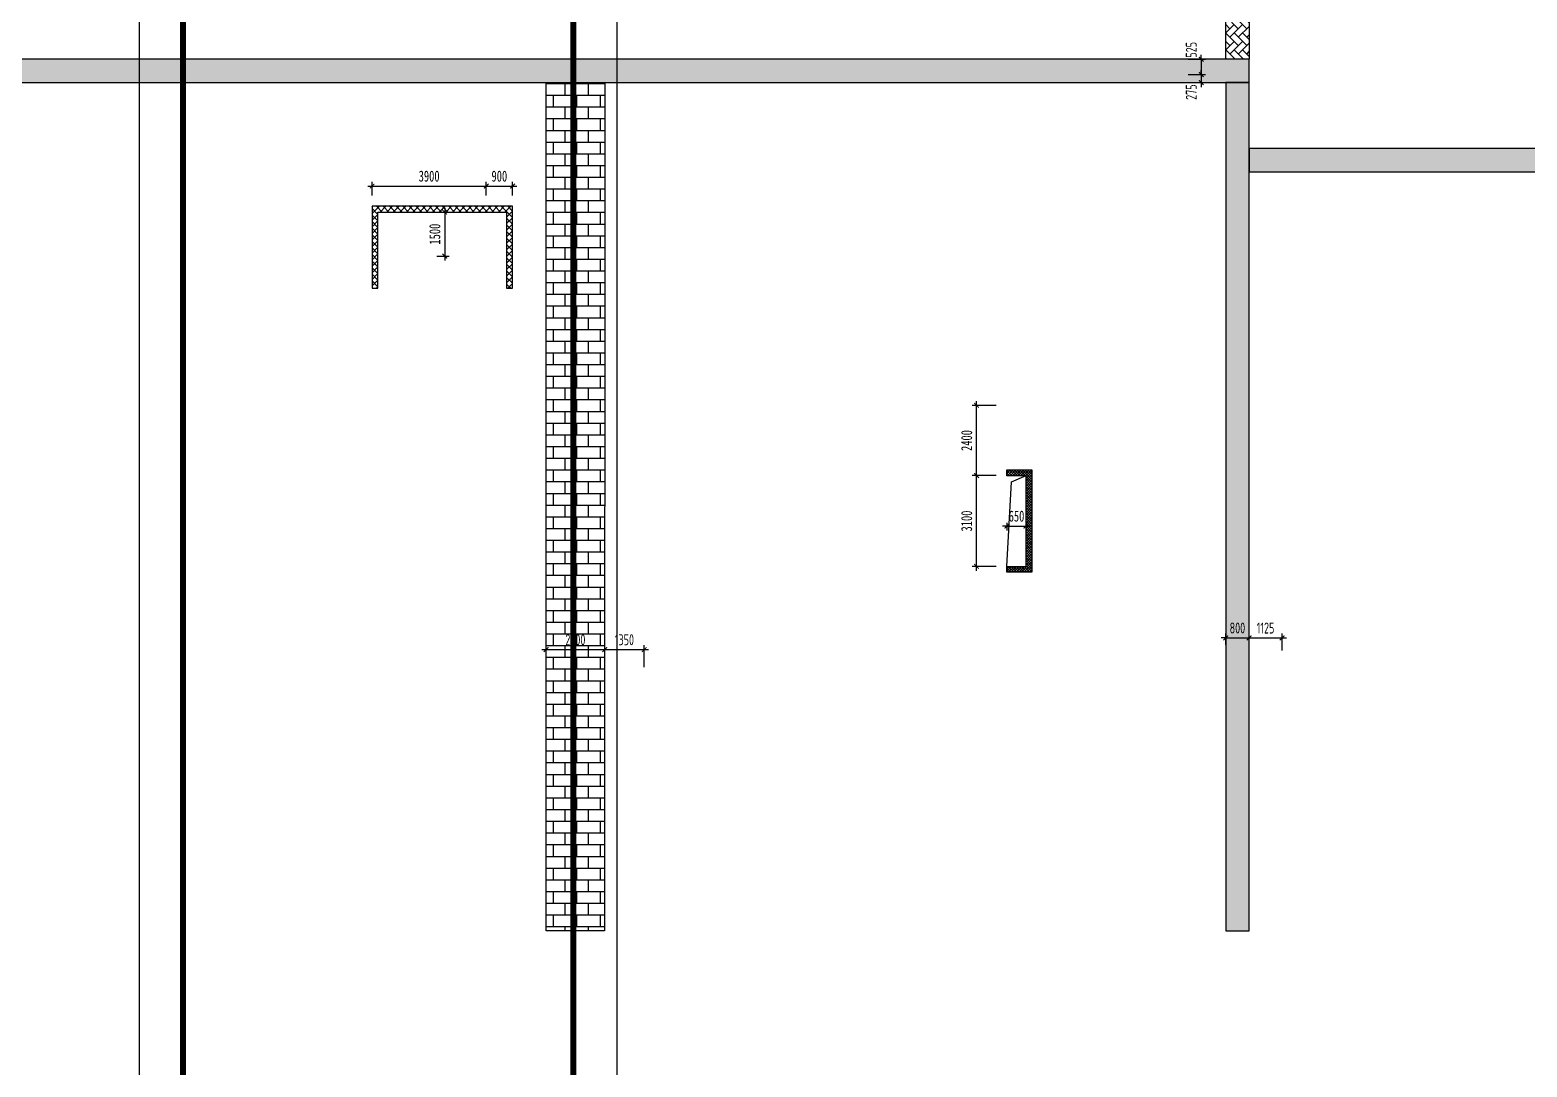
# Model space of a CAD drawing. Extents: x -302153 to 1239823, y 44204 to 1496698.
# Drawn here: x 1000631 to 1051799, y 788525 to 823952 of the extents above; entities that cross this region are included whole.
import ezdxf

# ---------------------------------------------------------------- set-up
doc = ezdxf.new("R2010")
doc.units = 0
doc.header["$LTSCALE"] = 1500
doc.header["$MEASUREMENT"] = 0
doc.layers.get('0').update_dxf_attribs({"linetype": 'CONTINUOUS'})
doc.layers.get('Defpoints').update_dxf_attribs({"color": 2, "linetype": 'CONTINUOUS'})
for name, color, linetype in [('HATCH1', 181, 'CONTINUOUS'), ('S_HOLE', 201, 'CONTINUOUS'), ('S_HOLE_TEXT', 201, 'CONTINUOUS'), ('S_PLAN_DIMS', 3, 'CONTINUOUS'), ('后浇带', 7, 'CONTINUOUS')]:
    doc.layers.add(name, color=color, linetype=linetype)
doc.layers.add('内框', color=8, linetype='CONTINUOUS', plot=False)
doc.styles.add('TH-STYLE3', font='tssdeng.shx', dxfattribs={"width": 0.7, "bigfont": 'tssdchn.shx'})
doc.styles.add('TSSD_Dimension', font='', dxfattribs={"width": 0.7})
doc.styles.add('黑体', font='simhei.ttf')
doc.styles.get('TSSD_Dimension').set_extended_font_data('SimSun')
doc.dimstyles.new('TSSD_150_150', dxfattribs={"dimtxt": 375, "dimasz": 150, "dimexe": 150, "dimexo": 375, "dimgap": 150, "dimtad": 1, "dimdec": 0, "dimzin": 0, "dimdsep": 46, "dimtxsty": 'TSSD_Dimension', "dimblk": 'ARCHTICK', "dimblk1": 'ARCHTICK', "dimblk2": 'ARCHTICK', "dimcen": 0, "dimdle": 150, "dimclrt": 7, "dimadec": 0, "dimazin": 0, "dimtfac": 1, "dimtdec": 0, "dimtix": 1, "dimtmove": 2, "dimatfit": 3, "dimfxl": 1, "dimtolj": 1, "dimtzin": 0, "dimarcsym": 0})

# ---------------------------------------------------------------- blocks, each defined once
blk = doc.blocks.new('THAPE_A0L1_inner')
at = {"layer": '内框'}
blk.add_lwpolyline([(0, 0), (1486, 0), (1486, 841), (0, 841)], close=True, dxfattribs=at)
at = {"layer": '内框', "const_width": 1.4}
blk.add_lwpolyline([(25, 831), (25, 10), (1476, 10), (1476, 831)], close=True, dxfattribs=at)
at = {"layer": '内框', "style": '黑体', "width": 0.8}
blk.add_attdef('内框名称', (73.61, 847.62), '', height=10, dxfattribs=at)
blk = doc.blocks.new('_ArchTick')
at = {"color": 0, "const_width": 0.25}
blk.add_lwpolyline([(-0.53, -0.53), (0.53, 0.53)], dxfattribs=at)
blk = doc.blocks.new('*D92')
at = {"layer": 'Defpoints', "color": 0, "transparency": 16777216}
for p in [(1034024, 807485), (1034674, 807485), (1034674, 807006)]:
    blk.add_point(p, dxfattribs=at)
at = {"layer": 'S_HOLE', "color": 0, "lineweight": -2, "transparency": 16777216}
for p, q in [((1034024, 807006), (1033874, 807006)), ((1034024, 807110), (1034024, 806856)), ((1034024, 807006), (1034674, 807006)), ((1034674, 807110), (1034674, 806856)), ((1034674, 807006), (1034824, 807006))]:
    blk.add_line(p, q, dxfattribs=at)
at = {"layer": 'S_HOLE', "color": 0, "lineweight": -2, "transparency": 16777216, "xscale": 150, "yscale": 150, "zscale": 150}
blk.add_blockref('_ArchTick', (1034024, 807006), dxfattribs=at)
at = {"layer": 'S_HOLE', "color": 0, "lineweight": -2, "transparency": 16777216, "xscale": 150, "yscale": 150, "zscale": 150, "rotation": 180}
blk.add_blockref('_ArchTick', (1034674, 807006), dxfattribs=at)
at = {"layer": 'S_HOLE', "color": 7, "transparency": 16777216, "insert": (1034349, 807343), "char_height": 375, "attachment_point": 5, "style": 'TSSD_Dimension'}
blk.add_mtext('\\A1;650', dxfattribs=at)
blk = doc.blocks.new('*D93')
at = {"layer": 'Defpoints', "color": 0, "transparency": 16777216}
for p in [(1032984, 808727), (1034024, 808727), (1034024, 805627)]:
    blk.add_point(p, dxfattribs=at)
at = {"layer": 'S_HOLE', "color": 0, "lineweight": -2, "transparency": 16777216}
for p, q in [((1033649, 808727), (1032834, 808727)), ((1032984, 805477), (1032984, 808877)), ((1033649, 805627), (1032834, 805627))]:
    blk.add_line(p, q, dxfattribs=at)
at = {"layer": 'S_HOLE', "color": 0, "lineweight": -2, "transparency": 16777216, "xscale": 150, "yscale": 150, "zscale": 150}
for p, rotation in [((1032984, 808727), 90), ((1032984, 805627), 270)]:
    blk.add_blockref('_ArchTick', p, dxfattribs=dict(at, rotation=rotation))
at = {"layer": 'S_HOLE', "color": 7, "transparency": 16777216, "insert": (1032646, 807177), "char_height": 375, "attachment_point": 5, "rotation": 90, "style": 'TSSD_Dimension'}
blk.add_mtext('\\A1;3100', dxfattribs=at)
blk = doc.blocks.new('*D94')
at = {"layer": 'Defpoints', "color": 0, "transparency": 16777216}
for p in [(1032984, 811127), (1034024, 811127), (1034024, 808727)]:
    blk.add_point(p, dxfattribs=at)
at = {"layer": 'S_HOLE', "color": 0, "lineweight": -2, "transparency": 16777216}
for p, q in [((1033649, 811127), (1032834, 811127)), ((1032984, 808577), (1032984, 811277)), ((1033649, 808727), (1032834, 808727))]:
    blk.add_line(p, q, dxfattribs=at)
at = {"layer": 'S_HOLE', "color": 0, "lineweight": -2, "transparency": 16777216, "xscale": 150, "yscale": 150, "zscale": 150}
for p, rotation in [((1032984, 811127), 90), ((1032984, 808727), 270)]:
    blk.add_blockref('_ArchTick', p, dxfattribs=dict(at, rotation=rotation))
at = {"layer": 'S_HOLE', "color": 7, "transparency": 16777216, "insert": (1032646, 809927), "char_height": 375, "attachment_point": 5, "rotation": 90, "style": 'TSSD_Dimension'}
blk.add_mtext('\\A1;2400', dxfattribs=at)
blk = doc.blocks.new('*D175')
at = {"layer": 'Defpoints', "color": 0, "transparency": 16777216}
for p in [(1016224, 818619), (1012324, 817927), (1016224, 817927)]:
    blk.add_point(p, dxfattribs=at)
at = {"layer": 'S_HOLE', "color": 0, "lineweight": -2, "transparency": 16777216}
for p, q in [((1012324, 818302), (1012324, 818769)), ((1016224, 818302), (1016224, 818769)), ((1012174, 818619), (1016374, 818619))]:
    blk.add_line(p, q, dxfattribs=at)
at = {"layer": 'S_HOLE', "color": 0, "lineweight": -2, "transparency": 16777216, "xscale": 150, "yscale": 150, "zscale": 150, "rotation": 180}
blk.add_blockref('_ArchTick', (1012324, 818619), dxfattribs=at)
at = {"layer": 'S_HOLE', "color": 0, "lineweight": -2, "transparency": 16777216, "xscale": 150, "yscale": 150, "zscale": 150}
blk.add_blockref('_ArchTick', (1016224, 818619), dxfattribs=at)
at = {"layer": 'S_HOLE', "color": 7, "transparency": 16777216, "insert": (1014274, 818957), "char_height": 375, "attachment_point": 5, "style": 'TSSD_Dimension'}
blk.add_mtext('\\A1;3900', dxfattribs=at)
blk = doc.blocks.new('*D176')
at = {"layer": 'Defpoints', "color": 0, "transparency": 16777216}
for p in [(1017124, 818619), (1016224, 817927), (1017124, 817927)]:
    blk.add_point(p, dxfattribs=at)
at = {"layer": 'S_HOLE', "color": 0, "lineweight": -2, "transparency": 16777216}
for p, q in [((1016224, 818302), (1016224, 818769)), ((1017124, 818302), (1017124, 818769)), ((1016074, 818619), (1017274, 818619))]:
    blk.add_line(p, q, dxfattribs=at)
at = {"layer": 'S_HOLE', "color": 0, "lineweight": -2, "transparency": 16777216, "xscale": 150, "yscale": 150, "zscale": 150, "rotation": 180}
blk.add_blockref('_ArchTick', (1016224, 818619), dxfattribs=at)
at = {"layer": 'S_HOLE', "color": 0, "lineweight": -2, "transparency": 16777216, "xscale": 150, "yscale": 150, "zscale": 150}
blk.add_blockref('_ArchTick', (1017124, 818619), dxfattribs=at)
at = {"layer": 'S_HOLE', "color": 7, "transparency": 16777216, "insert": (1016674, 818957), "char_height": 375, "attachment_point": 5, "style": 'TSSD_Dimension'}
blk.add_mtext('\\A1;900', dxfattribs=at)
blk = doc.blocks.new('*D177')
at = {"layer": 'Defpoints', "color": 0, "transparency": 16777216}
for p in [(1014167, 817727), (1014167, 816227), (1014808, 816227)]:
    blk.add_point(p, dxfattribs=at)
at = {"layer": 'S_HOLE', "color": 0, "lineweight": -2, "transparency": 16777216}
for p, q in [((1014542, 817727), (1014958, 817727)), ((1014808, 817877), (1014808, 816077)), ((1014542, 816227), (1014958, 816227))]:
    blk.add_line(p, q, dxfattribs=at)
at = {"layer": 'S_HOLE', "color": 0, "lineweight": -2, "transparency": 16777216, "xscale": 150, "yscale": 150, "zscale": 150}
for p, rotation in [((1014808, 817727), 90), ((1014808, 816227), 270)]:
    blk.add_blockref('_ArchTick', p, dxfattribs=dict(at, rotation=rotation))
at = {"layer": 'S_HOLE', "color": 7, "transparency": 16777216, "insert": (1014470, 816977), "char_height": 375, "attachment_point": 5, "rotation": 90, "style": 'TSSD_Dimension'}
blk.add_mtext('\\A1;1500', dxfattribs=at)
blk = doc.blocks.new('*D329')
at = {"layer": 'Defpoints', "color": 0, "transparency": 16777216}
for p in [(-180800, 9307), (-182801, 8357), (-180800, 8260)]:
    blk.add_point(p, dxfattribs=at)
at = {"layer": 'S_PLAN_DIMS', "color": 0, "lineweight": -2, "transparency": 16777216}
for p, q in [((-182951, 9307), (-180650, 9307)), ((-182801, 8807), (-182801, 9457)), ((-180800, 8710), (-180800, 9457))]:
    blk.add_line(p, q, dxfattribs=at)
at = {"layer": 'S_PLAN_DIMS', "color": 0, "lineweight": -2, "transparency": 16777216, "xscale": 150, "yscale": 150, "zscale": 150, "rotation": 180}
blk.add_blockref('_ArchTick', (-182801, 9307), dxfattribs=at)
at = {"layer": 'S_PLAN_DIMS', "color": 0, "lineweight": -2, "transparency": 16777216, "xscale": 150, "yscale": 150, "zscale": 150}
blk.add_blockref('_ArchTick', (-180800, 9307), dxfattribs=at)
at = {"layer": 'S_PLAN_DIMS', "color": 7, "transparency": 16777216, "insert": (-181801, 9644), "char_height": 375, "attachment_point": 5, "style": 'TH-STYLE3'}
blk.add_mtext('\\A1;2000', dxfattribs=at)
blk = doc.blocks.new('*D330')
at = {"layer": 'Defpoints', "color": 0, "transparency": 16777216}
for p in [(-158775, 9707), (-159575, 9023), (-158775, 9023)]:
    blk.add_point(p, dxfattribs=at)
at = {"layer": 'S_PLAN_DIMS', "color": 0, "lineweight": -2, "transparency": 16777216}
for p, q in [((-159575, 9473), (-159575, 9857)), ((-158775, 9473), (-158775, 9857)), ((-159575, 9707), (-159725, 9707)), ((-159575, 9707), (-158775, 9707)), ((-158775, 9707), (-158625, 9707))]:
    blk.add_line(p, q, dxfattribs=at)
at = {"layer": 'S_PLAN_DIMS', "color": 0, "lineweight": -2, "transparency": 16777216, "xscale": 150, "yscale": 150, "zscale": 150}
blk.add_blockref('_ArchTick', (-159575, 9707), dxfattribs=at)
at = {"layer": 'S_PLAN_DIMS', "color": 0, "lineweight": -2, "transparency": 16777216, "xscale": 150, "yscale": 150, "zscale": 150, "rotation": 180}
blk.add_blockref('_ArchTick', (-158775, 9707), dxfattribs=at)
at = {"layer": 'S_PLAN_DIMS', "color": 7, "transparency": 16777216, "insert": (-159175, 10045), "char_height": 375, "attachment_point": 5, "style": 'TH-STYLE3'}
blk.add_mtext('\\A1;800', dxfattribs=at)
blk = doc.blocks.new('*D331')
at = {"layer": 'Defpoints', "color": 0, "transparency": 16777216}
for p in [(-157650, 9707), (-158775, 9023), (-157650, 8827, 1000)]:
    blk.add_point(p, dxfattribs=at)
at = {"layer": 'S_PLAN_DIMS', "color": 0, "lineweight": -2, "transparency": 16777216}
for p, q in [((-158775, 9473), (-158775, 9857)), ((-157650, 9277), (-157650, 9857)), ((-158925, 9707), (-157500, 9707))]:
    blk.add_line(p, q, dxfattribs=at)
at = {"layer": 'S_PLAN_DIMS', "color": 0, "lineweight": -2, "transparency": 16777216, "xscale": 150, "yscale": 150, "zscale": 150, "rotation": 180}
blk.add_blockref('_ArchTick', (-158775, 9707), dxfattribs=at)
at = {"layer": 'S_PLAN_DIMS', "color": 0, "lineweight": -2, "transparency": 16777216, "xscale": 150, "yscale": 150, "zscale": 150}
blk.add_blockref('_ArchTick', (-157650, 9707), dxfattribs=at)
at = {"layer": 'S_PLAN_DIMS', "color": 7, "transparency": 16777216, "insert": (-158213, 10045), "char_height": 375, "attachment_point": 5, "style": 'TH-STYLE3'}
blk.add_mtext('\\A1;1125', dxfattribs=at)
blk = doc.blocks.new('*D390')
at = {"layer": 'Defpoints', "color": 0, "transparency": 16777216}
for p in [(-161309, 29475), (-161309, 28950), (-160412, 28950)]:
    blk.add_point(p, dxfattribs=at)
at = {"layer": 'S_PLAN_DIMS', "color": 0, "lineweight": -2, "transparency": 16777216}
for p, q in [((-160859, 29475), (-160262, 29475)), ((-160412, 29475), (-160412, 29625)), ((-160412, 29475), (-160412, 28950)), ((-160859, 28950), (-160262, 28950)), ((-160412, 28950), (-160412, 28800))]:
    blk.add_line(p, q, dxfattribs=at)
at = {"layer": 'S_PLAN_DIMS', "color": 0, "lineweight": -2, "transparency": 16777216, "xscale": 150, "yscale": 150, "zscale": 150}
for p, rotation in [((-160412, 29475), 270), ((-160412, 28950), 90)]:
    blk.add_blockref('_ArchTick', p, dxfattribs=dict(at, rotation=rotation))
at = {"layer": 'S_PLAN_DIMS', "color": 7, "transparency": 16777216, "insert": (-160750, 29797), "char_height": 375, "attachment_point": 5, "rotation": 90, "style": 'TH-STYLE3'}
blk.add_mtext('\\A1;525', dxfattribs=at)
blk = doc.blocks.new('*D391')
at = {"layer": 'Defpoints', "color": 0, "transparency": 16777216}
for p in [(-162235, 28675), (-161309, 28950), (-160412, 28675)]:
    blk.add_point(p, dxfattribs=at)
at = {"layer": 'S_PLAN_DIMS', "color": 0, "lineweight": -2, "transparency": 16777216}
for p, q in [((-161785, 28675), (-160262, 28675)), ((-160859, 28950), (-160262, 28950)), ((-160412, 28950), (-160412, 29100)), ((-160412, 28950), (-160412, 28675)), ((-160412, 28675), (-160412, 28525))]:
    blk.add_line(p, q, dxfattribs=at)
at = {"layer": 'S_PLAN_DIMS', "color": 0, "lineweight": -2, "transparency": 16777216, "xscale": 150, "yscale": 150, "zscale": 150}
for p, rotation in [((-160412, 28950), 270), ((-160412, 28675), 90)]:
    blk.add_blockref('_ArchTick', p, dxfattribs=dict(at, rotation=rotation))
at = {"layer": 'S_PLAN_DIMS', "color": 7, "transparency": 16777216, "insert": (-160750, 28352), "char_height": 375, "attachment_point": 5, "rotation": 90, "style": 'TH-STYLE3'}
blk.add_mtext('\\A1;275', dxfattribs=at)
blk = doc.blocks.new('*D398')
at = {"layer": 'Defpoints', "color": 0, "transparency": 16777216}
for p in [(-179450, 9307), (-180800, 8260, 0), (-179450, 8260, 0)]:
    blk.add_point(p, dxfattribs=at)
at = {"layer": 'S_PLAN_DIMS', "color": 0, "lineweight": -2, "transparency": 16777216}
for p, q in [((-180950, 9307), (-179300, 9307)), ((-180800, 8710), (-180800, 9457)), ((-179450, 8710), (-179450, 9457))]:
    blk.add_line(p, q, dxfattribs=at)
at = {"layer": 'S_PLAN_DIMS', "color": 0, "lineweight": -2, "transparency": 16777216, "xscale": 150, "yscale": 150, "zscale": 150, "rotation": 180}
blk.add_blockref('_ArchTick', (-180800, 9307), dxfattribs=at)
at = {"layer": 'S_PLAN_DIMS', "color": 0, "lineweight": -2, "transparency": 16777216, "xscale": 150, "yscale": 150, "zscale": 150}
blk.add_blockref('_ArchTick', (-179450, 9307), dxfattribs=at)
at = {"layer": 'S_PLAN_DIMS', "color": 7, "transparency": 16777216, "insert": (-180125, 9644), "char_height": 375, "attachment_point": 5, "style": 'TH-STYLE3'}
blk.add_mtext('\\A1;1350', dxfattribs=at)
blk = doc.blocks.new('A$C1DF81372')
at = {"layer": '后浇带'}
h = blk.add_hatch(dxfattribs=at)
h.set_pattern_fill('AR-HBONE', color=8, scale=2, angle=-90)
h.set_pattern_definition([(315, (-2411806.08, 2788297.97), (287.368196, -8e-14), [609.6, -203.2]), (45, (-2411662.4, 2788154.29), (287.368196, -8e-14), [609.6, -203.2])])
h.paths.add_polyline_path([(-159575, 29474.6), (-158774.9, 29474.6), (-158775, 56098.8), (-159575, 56098.8)])
h = blk.add_hatch(dxfattribs=at)
h.set_pattern_fill('STARS', color=8, scale=50, style=0)
h.set_pattern_definition([(0, (-2847554.9, -2211153.22), (0, 274.963), [158.75, -158.75]), (60, (-2847554.9, -2211153.22), (-238.124943, 137.4815), [158.75, -158.75]), (120, (-2847475.52, -2211015.74), (-238.124943, -137.4815), [158.75, -158.75])])
h.paths.add_polyline_path([(-208275, 28676.2), (-158774.9, 28674.5), (-158774.9, 29474.5), (-208275, 29476.2)])
h = blk.add_hatch(dxfattribs=at)
h.set_pattern_fill('BRICK1', color=8, scale=50, style=0)
h.set_pattern_definition([(0, (-1201073.9, -1053477.37), (0, 400), []), (90, (-1201073.9, -1053477.37), (-400, 400), [400, -400])])
h.paths.add_polyline_path([(-182799.4, 28675.5), (-180798.3, 28675.5), (-180802.4, -300), (-182803.6, -300)])
h = blk.add_hatch(dxfattribs=at)
h.set_pattern_fill('STARS', color=8, scale=50, angle=-90, style=0)
h.set_pattern_definition([(270, (-2399402.92, 2678203.24), (274.963, -5e-14), [158.75, -158.75]), (330, (-2399402.92, 2678203.24), (137.4815, 238.124943), [158.75, -158.75]), (30, (-2399265.43, 2678123.86), (-137.4815, 238.124943), [158.75, -158.75])])
h.paths.add_polyline_path([(-159575, 28674.6), (-159575.1, -300), (-158775.1, -300), (-158775, 28674.6)])
h = blk.add_hatch(dxfattribs=at)
h.set_pattern_fill('STARS', color=8, scale=50, style=0)
h.set_pattern_definition([(0, (-2794175.16, -2214204.5), (0, 274.963), [158.75, -158.75]), (60, (-2794175.16, -2214204.5), (-238.124943, 137.4815), [158.75, -158.75]), (120, (-2794095.78, -2214067.03), (-238.124943, -137.4815), [158.75, -158.75])])
h.paths.add_polyline_path([(-158775, 25625), (-71975, 25623.4), (-71975, 26423.4), (-158775, 26425)])
at = {"layer": '后浇带', "color": 8}
for points, elevation in [([(-159575, 56098.8), (-158775, 56098.8), (-158774.9, 29474.6), (-159575, 29474.6)], -1600), ([(-208275, 28676.2), (-158774.9, 28674.5), (-158774.9, 29474.5), (-208275, 29476.2)], -1000), ([(-159575, 28674.6), (-159575.1, -300), (-158775.1, -300), (-158775, 28674.6)], -1000), ([(-158775, 25625), (-71975, 25623.4), (-71975, 26423.4), (-158775, 26425)], -1600)]:
    blk.add_lwpolyline(points, close=True, dxfattribs=dict(at, elevation=elevation))
blk.add_lwpolyline([(-182799.4, 28675.5), (-180798.3, 28675.5), (-180802.4, -300), (-182803.6, -300)], close=True, dxfattribs=at)
at = {"layer": 'S_PLAN_DIMS'}
for base, p1, p2, picture, middle in [((-160412.3, 28950), (-161308.8, 29474.6), (-161308.8, 28950), '*D390', (-160749.8, 29797.1)), ((-160412.2725, 28675.4922), (-161308.7907, 28949.9977), (-162235.2205, 28675.4922), '*D391', (-160749.7725, 28351.8961))]:
    dim = blk.add_linear_dim(base=base, p1=p1, p2=p2, angle=90, dimstyle='TSSD_150_150', dxfattribs=at)
    dim.commit()
    dim.dimension.update_dxf_attribs({"geometry": picture, "text_midpoint": middle, "dimtype": 128})
for base, p1, p2, picture, middle in [((-158775, 9707.4, -1000), (-159575, 9022.7, -1000), (-158775, 9022.7, -1000), '*D330', (-159175, 10044.9, -1000)), ((-157650, 9707.4, -1000), (-158775, 9022.7, -1000), (-157650, 8827), '*D331', (-158212.5, 10044.9, -1000)), ((-180800.5, 9306.7, 0), (-182800.6, 8357.1, 0), (-180800.5, 8260, 0), '*D329', (-181800.5, 9644.2, 0)), ((-179450, 9306.7161, 0.0008), (-180800.4777, 8260.0019), (-179450, 8260.0019), '*D398', (-180125.2389, 9644.2161, 0.0008))]:
    dim = blk.add_linear_dim(base=base, p1=p1, p2=p2, dimstyle='TSSD_150_150', dxfattribs=at)
    dim.commit()
    dim.dimension.update_dxf_attribs({"geometry": picture, "text_midpoint": middle})

msp = doc.modelspace()

# ---------------------------------------------------------------- hatches: boundary and pattern name
at = {"layer": 'HATCH1'}
h = msp.add_hatch(dxfattribs=at)
h.set_pattern_fill('HOLE_MATETIEL', color=256, scale=20, style=0)
h.set_pattern_definition([(45, (0, 0), (-112.253202, 112.253202), []), (135, (0, 0), (-112.253202, -112.253202), [])])
h.paths.add_polyline_path([(1012523.896, 815127.2421), (1012523.896, 817727.2421), (1016923.8924, 817727.2421), (1016923.8924, 815127.2421), (1017123.8924, 815127.2421), (1017123.895, 817927.2421), (1012323.895, 817927.2421), (1012323.895, 815127.2421)])
h = msp.add_hatch(dxfattribs=at)
h.set_pattern_fill('HOLE_MATETIEL', color=256, scale=20, style=0)
h.set_pattern_definition([(45, (0, 0), (-44.9012806, 44.9012806), []), (135, (0, 0), (-44.9012806, -44.9012806), [])])
h.paths.add_polyline_path([(1034023.895, 808924.4606), (1034873.8944, 808924.4606), (1034873.8944, 805427.3696), (1034023.9051, 805427.3696), (1034023.895, 805627.3696), (1034673.8944, 805627.3696), (1034673.8944, 808724.4606), (1034023.895, 808724.4606)])

# ---------------------------------------------------------------- linework, layer by layer
for points in [[(1012523.896, 815127.2421), (1012523.896, 817727.2421), (1016923.8924, 817727.2421), (1016923.8924, 815127.2421), (1017123.8924, 815127.2421), (1017123.895, 817927.2421), (1012323.895, 817927.2421), (1012323.895, 815127.2421), (1012523.896, 815127.2421)], [(1034023.895, 808924.4606), (1034873.8944, 808924.4606), (1034873.8944, 805427.3696), (1034023.9051, 805427.3696), (1034023.895, 805627.3696), (1034673.8944, 805627.3696), (1034673.8944, 808724.4606), (1034023.895, 808724.4606), (1034023.895, 808924.4606)]]:
    msp.add_lwpolyline(points, dxfattribs=at)
at = {"layer": 'S_HOLE'}
msp.add_lwpolyline([(1034023.895, 805627.3565), (1034183.5461, 808512.2284), (1034673.895, 808727.3696)], dxfattribs=at)

# ---------------------------------------------------------------- block references
at = {"layer": 'S_HOLE_TEXT'}
msp.add_blockref('A$C1DF81372', (1201073.895, 793477.3719), dxfattribs=at)
at = {"layer": '内框', "xscale": 150, "yscale": 150, "zscale": 150, "rotation": 270}
for p in [(894551.8051, 950147.9042), (1004362.6912, 950147.9042)]:
    msp.add_blockref('THAPE_A0L1_inner', p, dxfattribs=at)

# ---------------------------------------------------------------- dimensions: what is measured, and where the dimension line sits
at = {"layer": 'S_HOLE'}
for base, p1, p2, picture, middle in [((1016223.895, 818619.4413), (1012323.895, 817927.2421), (1016223.895, 817927.2421), '*D175', (1014273.895, 818956.9413)), ((1017123.895, 818619.4413), (1016223.895, 817927.2421), (1017123.895, 817927.2413), '*D176', (1016673.895, 818956.9413)), ((1034673.8944, 807005.712), (1034023.895, 807484.5031), (1034673.8944, 807484.5031), '*D92', (1034348.8947, 807343.212))]:
    dim = msp.add_linear_dim(base=base, p1=p1, p2=p2, dimstyle='TSSD_150_150', dxfattribs=at)
    dim.commit()
    dim.dimension.update_dxf_attribs({"geometry": picture, "text_midpoint": middle})
for base, p1, p2, picture, middle in [((1014807.8617, 816227.3696), (1014167.3416, 817727.2421), (1014167.3416, 816227.3696), '*D177', (1014470.3617, 816977.3059)), ((1032983.7681, 811127.3696), (1034023.895, 808727.3696), (1034023.895, 811127.3696), '*D94', (1032646.2681, 809927.3696)), ((1032983.7681, 808727.3696), (1034023.8957, 805627.3696), (1034023.895, 808727.3696), '*D93', (1032646.2681, 807177.3696))]:
    dim = msp.add_linear_dim(base=base, p1=p1, p2=p2, angle=90, dimstyle='TSSD_150_150', dxfattribs=at)
    dim.commit()
    dim.dimension.update_dxf_attribs({"geometry": picture, "text_midpoint": middle})

doc.saveas('drawing.dxf')
